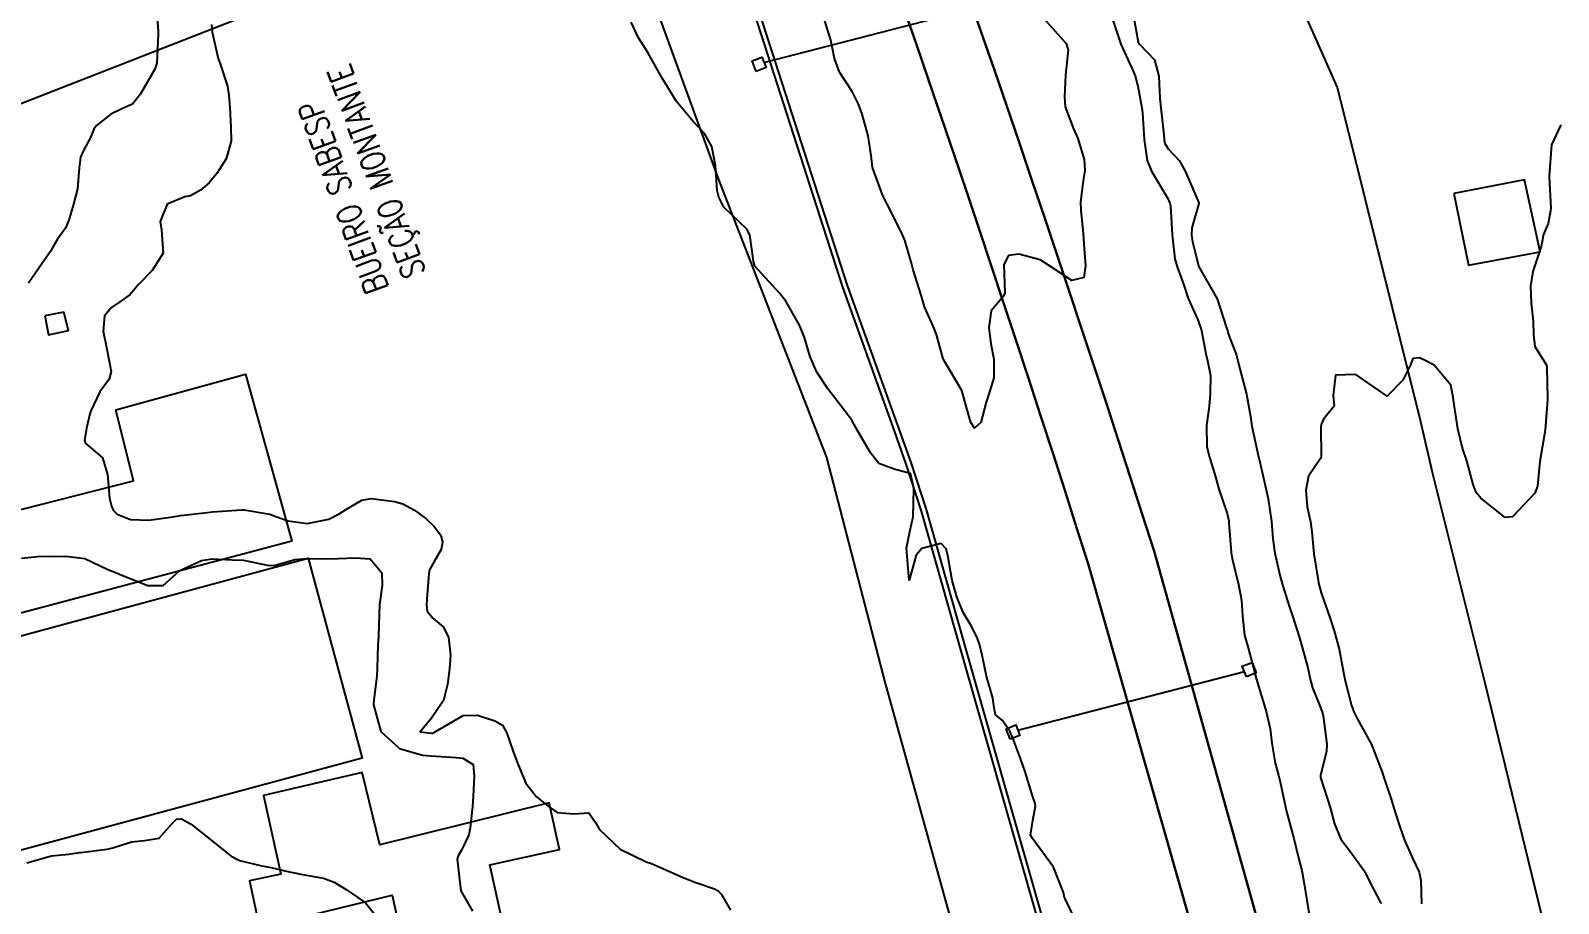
# Model space of a CAD drawing. Header units: metres. Extents: x 318500 to 325275, y 7408834 to 7428799.
# Drawn here: x 322044.4 to 322140.8, y 7422472.9 to 7422528 of the extents above; entities that cross this region are included whole.
import ezdxf

# ---------------------------------------------------------------- set-up
doc = ezdxf.new("R2010")
doc.units = ezdxf.units.M
doc.header["$MEASUREMENT"] = 0
doc.layers.add('_TEXTO_CONGELA', color=45, linetype='Continuous', plot=False)
for name, color, linetype in [('Area Verde e de Lazer', 93, 'Continuous'), ('BUEIRO', 151, 'Continuous'), ('Canaleta de Drenagem', 151, 'Continuous'), ('Curvas de Nivel 1m', 11, 'Continuous'), ('Curvas de Nivel 5m', 15, 'Continuous'), ('Divisas', 45, 'Continuous'), ('Edificações', 30, 'Continuous'), ('Linha Férrea', 20, 'Continuous'), ('Pórticos', 45, 'Continuous'), ('Vias Primárias', 230, 'Continuous')]:
    doc.layers.add(name, color=color, linetype=linetype)
doc.styles.add('ROMANS', font='romans', dxfattribs={"height": 0.2})

msp = doc.modelspace()

# ---------------------------------------------------------------- linework, layer by layer
at = {"layer": '_TEXTO_CONGELA'}
msp.add_line((321611.191, 7422354.047), (322059.095, 7422529.362), dxfattribs=at)
at = {"layer": 'Area Verde e de Lazer'}
msp.add_lwpolyline([(322031.442, 7422486.437), (322061.946, 7422494.67), (322065.348, 7422482.064), (322034.544, 7422473.75)], close=True, dxfattribs=at)
at = {"layer": 'Canaleta de Drenagem'}
for points in [[(322138.197, 7422370.225), (322137.304, 7422372.706), (322133.463, 7422383.739), (322131.552, 7422389.468), (322130.119, 7422395.674), (322129.642, 7422397.106), (322129.005, 7422398.379), (322128.368, 7422399.971), (322128.049, 7422401.88), (322127.572, 7422403.949), (322125.634, 7422409.349), (322122.29, 7422421.762), (322116.736, 7422441.872), (322111.642, 7422458.966), (322103.2, 7422488.602), (322100.643, 7422497.655), (322099.667, 7422500.618), (322098.958, 7422502.645), (322095.666, 7422511.795), (322087.628, 7422536.75)], [(322087.909, 7422536.855), (322095.95, 7422511.892), (322099.275, 7422502.648), (322099.951, 7422500.714), (322100.93, 7422497.743), (322103.488, 7422488.684), (322111.93, 7422459.05), (322117.025, 7422441.954), (322122.58, 7422421.841), (322125.92, 7422409.439), (322127.86, 7422404.034), (322128.344, 7422401.939), (322128.658, 7422400.052), (322129.279, 7422398.502), (322129.919, 7422397.221), (322130.408, 7422395.755), (322131.841, 7422389.549), (322133.747, 7422383.835), (322137.587, 7422372.806), (322138.483, 7422370.317)]]:
    msp.add_lwpolyline(points, dxfattribs=at)
at = {"layer": 'Curvas de Nivel 1m', "flags": 128}
for points, elevation in [([(322052.33, 7422529.94), (322052.477, 7422527.937), (322052.485, 7422527.749), (322052.408, 7422525.938), (322052.266, 7422525.551), (322051.345, 7422523.954), (322050.854, 7422523.348), (322050.236, 7422523.064), (322049.497, 7422522.712), (322048.597, 7422521.986), (322048.434, 7422521.77), (322048.209, 7422521.236), (322047.775, 7422520.417), (322047.58, 7422519.999), (322047.495, 7422519.313), (322047.385, 7422518.002), (322047.133, 7422517.028), (322046.839, 7422516.01), (322046.626, 7422515.519), (322046.122, 7422514.817), (322045.83, 7422514.308), (322045.675, 7422514.027), (322044.767, 7422512.703), (322044.298, 7422512.038)], 752), ([(322108.323, 7422528.765), (322109.748, 7422527.178), (322109.874, 7422526.755), (322109.726, 7422525.178), (322109.646, 7422523.792), (322109.692, 7422523.178), (322110.229, 7422521.775), (322110.493, 7422521.166), (322110.891, 7422519.844), (322110.932, 7422519.159), (322110.826, 7422518.525), (322110.661, 7422517.163), (322110.683, 7422516.642), (322110.834, 7422515.16), (322110.912, 7422513.943), (322110.979, 7422513.157), (322110.864, 7422512.403), (322110.106, 7422512.205), (322108.644, 7422513.185), (322108.123, 7422513.52), (322106.777, 7422513.861), (322106.126, 7422513.777), (322105.836, 7422513.224), (322105.881, 7422511.435), (322105.803, 7422511.224), (322105.023, 7422510.288), (322104.881, 7422509.238), (322105.016, 7422508.202), (322105.187, 7422507.233), (322105.197, 7422506.057), (322104.95, 7422505.236), (322104.721, 7422504.517), (322104.385, 7422503.244), (322103.976, 7422502.885), (322103.741, 7422503.252), (322103.643, 7422503.596), (322103.171, 7422505.258), (322102.039, 7422507.177), (322102.007, 7422507.27), (322101.587, 7422508.808), (322101.389, 7422509.28), (322100.823, 7422510.545), (322100.604, 7422511.292), (322100.114, 7422512.889), (322100, 7422513.302), (322099.573, 7422514.747), (322099.33, 7422515.312), (322098.474, 7422517.017), (322098.315, 7422517.328), (322098.174, 7422517.618), (322097.549, 7422519.337), (322097.448, 7422520.097), (322097.273, 7422521.339), (322096.883, 7422522.701), (322096.655, 7422523.346), (322096.262, 7422524.129), (322095.464, 7422525.362), (322095.143, 7422526.222), (322094.922, 7422527.371), (322094.328, 7422529.266)], 752), ([(322055.841, 7422528.361), (322055.892, 7422527.894), (322056.275, 7422526.232), (322056.392, 7422525.888), (322056.86, 7422524.485), (322056.946, 7422523.88), (322056.996, 7422523.122), (322057.072, 7422521.877), (322057.09, 7422520.993), (322056.769, 7422519.881), (322056.181, 7422518.953), (322055.695, 7422518.375), (322055.148, 7422517.9), (322054.524, 7422517.547), (322054.164, 7422517.485), (322053.057, 7422517.026), (322052.601, 7422515.933), (322052.684, 7422515.379), (322052.79, 7422513.93), (322052.099, 7422512.835), (322051.235, 7422511.953), (322050.723, 7422511.317), (322050.073, 7422510.854), (322049.547, 7422510.496), (322049.103, 7422509.98), (322049.007, 7422509.019), (322049.225, 7422507.978), (322049.519, 7422506.471), (322049.389, 7422505.976), (322048.802, 7422505.174), (322048.237, 7422503.986), (322048.177, 7422503.787), (322047.963, 7422502.887), (322047.844, 7422502.099), (322047.871, 7422501.991), (322047.898, 7422501.939), (322047.949, 7422501.891), (322048.976, 7422501.01), (322049.294, 7422499.97), (322049.416, 7422498.459), (322049.543, 7422497.965), (322049.646, 7422497.712), (322049.895, 7422497.447), (322050.732, 7422497.111), (322051.891, 7422497.07), (322053.25, 7422497.276), (322053.895, 7422497.382), (322055.571, 7422497.567), (322055.897, 7422497.598), (322057.766, 7422497.728), (322057.899, 7422497.728), (322059.523, 7422497.462), (322059.895, 7422497.319), (322060.673, 7422497.041), (322061.891, 7422496.875), (322063.24, 7422497.137), (322063.897, 7422497.475), (322064.366, 7422497.773), (322065.325, 7422498.343), (322065.91, 7422498.44), (322067.383, 7422498.26), (322067.906, 7422498.106), (322068.644, 7422497.719), (322069.365, 7422497.178), (322069.89, 7422496.68), (322070.315, 7422496.124), (322070.416, 7422495.692), (322070.334, 7422495.232), (322069.861, 7422494.421), (322069.606, 7422493.951), (322069.553, 7422493.704), (322069.436, 7422492.095), (322069.4, 7422491.706), (322069.453, 7422491.342), (322069.812, 7422490.891), (322070.454, 7422490.338), (322070.802, 7422489.685), (322070.912, 7422488.554), (322070.849, 7422487.684), (322070.741, 7422486.699), (322070.478, 7422485.689), (322069.729, 7422484.583), (322069.006, 7422483.711), (322069.719, 7422483.627), (322069.785, 7422483.633), (322069.913, 7422483.697), (322071.731, 7422484.739), (322072.632, 7422484.76), (322073.728, 7422484.403), (322074.21, 7422484.128), (322074.467, 7422483.639), (322074.871, 7422482.464), (322075.192, 7422481.627), (322075.673, 7422480.467), (322076.343, 7422479.61), (322077.087, 7422479.031), (322077.65, 7422478.63), (322078.694, 7422478.535), (322079.65, 7422478.611), (322080.077, 7422477.996), (322080.322, 7422477.56), (322081.622, 7422476.314), (322083.258, 7422475.515), (322083.608, 7422475.401), (322083.792, 7422475.323), (322085.596, 7422474.528), (322086.339, 7422474.227), (322087.585, 7422473.807), (322087.812, 7422473.685), (322088.023, 7422473.453), (322088.575, 7422472.45)], 751), ([(322110.315, 7422471.903), (322109.689, 7422473.168), (322109.659, 7422473.247), (322109.586, 7422473.567), (322108.958, 7422475.177), (322107.637, 7422476.988), (322107.507, 7422477.192), (322107.649, 7422478.119), (322107.815, 7422479.032), (322107.799, 7422479.189), (322107.666, 7422479.611), (322107.162, 7422481.198), (322106.881, 7422482.023), (322106.437, 7422483.209), (322106.221, 7422483.709), (322105.732, 7422484.421), (322105.291, 7422484.782), (322105.22, 7422485.228), (322105.141, 7422485.838), (322104.723, 7422487.236), (322104.466, 7422488.564), (322104.297, 7422489.243), (322104.158, 7422489.599), (322103.811, 7422490.351), (322103.258, 7422491.256), (322102.864, 7422492.23), (322102.559, 7422493.263), (322102.287, 7422494.853), (322102.181, 7422495.267), (322101.883, 7422495.605), (322100.663, 7422495.288), (322100.296, 7422494.871), (322099.85, 7422493.3), (322099.697, 7422495.303), (322099.891, 7422496.356), (322100.097, 7422497.297), (322100.14, 7422499.083), (322100.114, 7422499.297), (322099.941, 7422500.023), (322098.974, 7422500.285), (322097.95, 7422500.654), (322097.412, 7422501.335), (322096.624, 7422502.693), (322096.25, 7422503.347), (322095.986, 7422503.728), (322094.725, 7422505.369), (322094.026, 7422506.424), (322093.62, 7422507.386), (322093.26, 7422508.6), (322092.943, 7422509.397), (322092.082, 7422510.907), (322091.68, 7422511.414), (322090.115, 7422513.106), (322090.029, 7422513.431), (322089.8, 7422515.098), (322089.617, 7422515.438), (322088.161, 7422516.846), (322087.854, 7422517.465), (322087.751, 7422517.891), (322087.636, 7422519.468), (322087.398, 7422520.658), (322086.937, 7422521.479), (322086.231, 7422522.246), (322085.17, 7422523.501), (322084.272, 7422524.985), (322083.99, 7422525.514), (322083.362, 7422526.595), (322082.788, 7422527.533), (322082.315, 7422528.508)], 751), ([(322112.638, 7422528.825), (322113.204, 7422527.131), (322113.977, 7422525.429), (322114.108, 7422525.122), (322114.27, 7422524.474), (322114.528, 7422523.116), (322114.566, 7422522.794), (322114.675, 7422521.113), (322114.873, 7422519.776), (322115.135, 7422519.106), (322116.174, 7422517.377), (322116.304, 7422517.088), (322116.33, 7422516.926), (322116.446, 7422515.085), (322116.62, 7422513.577), (322116.757, 7422513.08), (322117.144, 7422512.035), (322117.451, 7422511.07), (322118.07, 7422509.725), (322118.292, 7422509.058), (322118.571, 7422507.58), (322118.699, 7422507.053), (322118.86, 7422506.22), (322118.848, 7422505.052), (322118.769, 7422504.277), (322118.617, 7422503.05), (322118.625, 7422501.708), (322118.796, 7422501.047), (322119.175, 7422499.808), (322119.383, 7422499.038), (322119.907, 7422497.495), (322120.009, 7422497.029), (322120.022, 7422496.905), (322120.17, 7422495.027), (322120.237, 7422494.663), (322120.636, 7422493.022), (322120.819, 7422492.036), (322120.879, 7422491.019), (322121.004, 7422489.822), (322121.232, 7422489.016), (322121.77, 7422487.01), (322122.379, 7422485), (322122.637, 7422483.904), (322122.742, 7422482.995), (322122.948, 7422481.744), (322123.155, 7422480.988), (322123.262, 7422480.563), (322123.597, 7422478.981), (322123.666, 7422478.691), (322124.11, 7422476.973), (322124.409, 7422475.755), (322124.614, 7422474.965), (322124.77, 7422474.131), (322124.95, 7422472.96), (322125.24, 7422471.28)], 751), ([(322140.96, 7422522.038), (322140.379, 7422520.768), (322140.236, 7422518.805), (322140.226, 7422518.77), (322140.226, 7422518.743), (322140.324, 7422516.768), (322140.319, 7422516.616), (322140.155, 7422515.797), (322139.855, 7422515.064), (322139.798, 7422514.775), (322139.718, 7422514.359), (322139.194, 7422512.784), (322139.042, 7422511.85), (322139.09, 7422510.785), (322139.209, 7422509.646), (322139.235, 7422508.782), (322139.321, 7422508.049), (322140.041, 7422506.912), (322140.078, 7422506.807), (322140.082, 7422506.769), (322140.087, 7422506.721), (322140.114, 7422504.768), (322140.111, 7422504.666), (322139.98, 7422502.77), (322139.629, 7422500.775), (322139.483, 7422499.231), (322139.319, 7422498.779), (322137.907, 7422497.282), (322137.46, 7422497.251), (322135.925, 7422498.465), (322135.619, 7422498.825), (322135.438, 7422499.327), (322135.033, 7422500.834), (322134.762, 7422501.632), (322134.47, 7422502.843), (322134.192, 7422504.662), (322134.172, 7422504.848), (322134.021, 7422505.598), (322132.978, 7422506.866), (322132.354, 7422507.186), (322132.044, 7422507.325), (322131.635, 7422507.293), (322131.469, 7422506.886), (322131.003, 7422505.913), (322130.01, 7422504.9), (322128.03, 7422506.273), (322126.743, 7422506.236), (322126.599, 7422504.951), (322126.666, 7422504.284), (322125.987, 7422503.46), (322125.835, 7422503.109), (322125.828, 7422502.962), (322125.851, 7422501.072), (322125.803, 7422500.962), (322125.054, 7422499.859), (322124.869, 7422498.971), (322124.958, 7422497.926), (322125.162, 7422496.967), (322125.264, 7422496.336), (322125.38, 7422494.957), (322125.673, 7422493.133), (322125.712, 7422492.952), (322125.843, 7422492.499), (322126.386, 7422490.944), (322126.66, 7422490.093), (322126.978, 7422488.938), (322127.246, 7422487.468), (322127.348, 7422486.934), (322127.755, 7422485.388), (322127.875, 7422485.052), (322127.928, 7422484.927), (322128.116, 7422484.553), (322129.028, 7422482.91), (322129.694, 7422481.169), (322129.782, 7422480.899), (322130.249, 7422479.464), (322130.422, 7422478.889), (322130.808, 7422477.728), (322131.095, 7422476.878), (322131.623, 7422475.708), (322132.016, 7422474.866), (322132.132, 7422474.337), (322132.174, 7422472.864)], 749), ([(322043.856, 7422494.678), (322045.073, 7422494.813), (322045.858, 7422494.784), (322046.659, 7422494.805), (322047.86, 7422494.649), (322049.301, 7422493.968), (322049.847, 7422493.752), (322050.194, 7422493.607), (322051.835, 7422492.944), (322052.807, 7422492.954), (322053.85, 7422493.91), (322055.215, 7422494.534), (322055.861, 7422494.636), (322057.152, 7422494.576), (322057.86, 7422494.546), (322059.469, 7422494.223), (322059.856, 7422494.236), (322061.094, 7422494.585), (322061.863, 7422494.654), (322063.023, 7422494.632), (322063.863, 7422494.655), (322064.936, 7422494.692), (322065.863, 7422494.632), (322066.597, 7422493.743), (322066.622, 7422492.958), (322066.452, 7422491.744), (322066.423, 7422491.135), (322066.37, 7422489.744), (322066.348, 7422489.188), (322066.3, 7422487.745), (322066.273, 7422487.234), (322066.091, 7422485.746), (322066.064, 7422485.42), (322066.538, 7422483.742), (322067.704, 7422482.657), (322069.161, 7422482.245), (322069.697, 7422482.199), (322071.274, 7422482.099), (322071.696, 7422482.054), (322072.353, 7422481.663), (322072.415, 7422480.926), (322072.344, 7422479.663), (322072.319, 7422478.998), (322072.172, 7422477.665), (322072.078, 7422477.221), (322071.619, 7422476.238), (322071.4, 7422475.886), (322071.351, 7422475.674), (322071.58, 7422473.67), (322072.313, 7422472.405)], 752), ([(322044.195, 7422475.44), (322045.607, 7422475.844), (322045.748, 7422475.878), (322046.846, 7422476.001), (322047.509, 7422476.094), (322047.612, 7422476.107), (322049.268, 7422476.313), (322049.617, 7422476.399), (322050.79, 7422476.781), (322051.624, 7422476.859), (322052.552, 7422477.001), (322053.335, 7422477.915), (322053.643, 7422478.198), (322053.952, 7422478.215), (322054.569, 7422477.896), (322055.627, 7422477.023), (322057.078, 7422475.865), (322057.606, 7422475.596), (322059.025, 7422475.263), (322059.6, 7422475.149), (322060.481, 7422474.932), (322061.594, 7422474.718), (322062.909, 7422474.468), (322063.587, 7422474.216), (322064.351, 7422473.768), (322065.067, 7422473.25), (322065.571, 7422472.898), (322066.096, 7422472.272)], 753)]:
    msp.add_lwpolyline(points, dxfattribs=dict(at, elevation=elevation))
at = {"layer": 'Curvas de Nivel 5m', "elevation": 750, "flags": 128}
msp.add_lwpolyline([(322113.97, 7422529.124), (322114.302, 7422527.257), (322114.374, 7422527.119), (322115.325, 7422526.14), (322115.594, 7422525.1), (322115.665, 7422523.692), (322115.726, 7422523.098), (322115.916, 7422521.404), (322115.94, 7422521.094), (322115.989, 7422520.865), (322116.214, 7422520.496), (322116.898, 7422519.771), (322117.291, 7422519.074), (322118.127, 7422517.104), (322118.128, 7422517.061), (322117.682, 7422515.532), (322117.656, 7422515.067), (322117.721, 7422514.651), (322118.12, 7422513.06), (322119.288, 7422511.048), (322119.882, 7422509.223), (322119.927, 7422509.041), (322119.953, 7422508.935), (322120.056, 7422508.623), (322120.495, 7422507.484), (322120.618, 7422507.031), (322120.819, 7422506.237), (322121.14, 7422505.023), (322121.39, 7422503.618), (322121.479, 7422503.015), (322121.898, 7422501.073), (322121.916, 7422501.01), (322121.958, 7422500.844), (322122.38, 7422499.003), (322122.491, 7422498.432), (322122.702, 7422496.998), (322122.798, 7422495.905), (322122.913, 7422494.995), (322123.24, 7422493.609), (322123.413, 7422492.987), (322123.83, 7422491.659), (322124.054, 7422490.976), (322124.481, 7422489.644), (322124.669, 7422488.967), (322124.997, 7422487.747), (322125.175, 7422486.959), (322125.291, 7422486.485), (322125.754, 7422485.349), (322125.907, 7422484.948), (322125.964, 7422484.731), (322126.2, 7422482.945), (322126.172, 7422482.486), (322125.804, 7422480.949), (322125.812, 7422480.825), (322126.406, 7422478.943), (322126.693, 7422477.901), (322127.081, 7422476.936), (322127.629, 7422476.215), (322128.57, 7422474.916), (322128.911, 7422474.219), (322129.59, 7422472.943), (322129.607, 7422472.917), (322129.61, 7422472.9), (322129.614, 7422472.875)], dxfattribs=at)
at = {"layer": 'Divisas'}
for points in [[(322161.739, 7422372.238), (322156.986, 7422394.962), (322153.88, 7422410.201), (322149.098, 7422434.38), (322143.123, 7422458.327), (322136.204, 7422486.704), (322132.879, 7422500), (322132.107, 7422503.377), (322126.878, 7422524.401), (322114.043, 7422553.415), (322100.676, 7422582.137), (322088.639, 7422609.574), (322070.029, 7422656.014), (322062.925, 7422673.938), (322058.33, 7422685.715), (322057.295, 7422687.151), (322047.85, 7422699.023), (322032.262, 7422718.527), (322030.649, 7422728.035), (322028.338, 7422742.254), (322024.501, 7422750.247), (321994.245, 7422807.189)], [(322138.56, 7422345.983), (322123.618, 7422390.49), (322119.948, 7422404.729), (322109.091, 7422446.761), (322103.507, 7422468.177), (322098.337, 7422486.859), (322094.656, 7422501.04), (322087.857, 7422518.594), (322079.53, 7422541.462), (322074.372, 7422561.221), (322060.387, 7422590.012), (322043.843, 7422624.672)]]:
    msp.add_lwpolyline(points, dxfattribs=at)
at = {"layer": 'Edificações'}
for points in [[(322134.214, 7422517.707), (322135.134, 7422513.178), (322139.665, 7422514.027), (322138.674, 7422518.556)], [(322045.331, 7422509.973), (322045.559, 7422508.773), (322046.817, 7422509.058), (322046.531, 7422510.201)], [(322060.212, 7422474.725), (322058.247, 7422474.304), (322058.878, 7422471.358), (322067.24, 7422473.398), (322068.721, 7422466.694), (322075.01, 7422468.1), (322073.397, 7422475.314), (322077.791, 7422476.296), (322077.136, 7422479.226), (322066.474, 7422476.59), (322065.347, 7422481.156), (322059.134, 7422479.694)]]:
    msp.add_lwpolyline(points, close=True, dxfattribs=at)
msp.add_lwpolyline([(322029.747, 7422494.17), (322050.918, 7422499.57), (322049.806, 7422504.047), (322057.985, 7422506.295), (322060.922, 7422495.744), (322029.999, 7422487.553)], dxfattribs=at)
at = {"layer": 'Linha Férrea'}
for points in [[(321625.181, 7423540.483), (321646.79, 7423496.959), (321893.02, 7422980.599), (321927.568, 7422912.57), (321960.071, 7422844.091), (321960.071, 7422844.091), (322054.8, 7422642.247, -0.028698), (322111.168, 7422494.248), (322140.246, 7422392.292, 0.177815), (322346.493, 7422099.021)], [(322346.493, 7422099.021, -0.177815), (322140.246, 7422392.292), (322111.168, 7422494.248, 0.028698), (322054.8, 7422642.247), (321960.071, 7422844.091), (321960.071, 7422844.091), (321927.568, 7422912.57), (321893.02, 7422980.599), (321646.79, 7423496.959), (321625.181, 7423540.483, -0.08675)], [(321634.288, 7423531.029), (321649.189, 7423501.212), (321891.508, 7422993.323), (321931.636, 7422913.121), (321963.221, 7422846.706), (322059.233, 7422642.556), (322059.233, 7422642.556, -0.026965), (322115.311, 7422495.115), (322143.825, 7422393.254, 0.177055), (322348.62, 7422102.056)], [(322348.62, 7422102.056, -0.177055), (322143.825, 7422393.254), (322115.311, 7422495.115, 0.026965), (322059.233, 7422642.556), (322059.233, 7422642.556), (321963.221, 7422846.706), (321931.636, 7422913.121), (321891.508, 7422993.323), (321649.189, 7423501.212), (321634.288, 7423531.029, -0.065289)]]:
    msp.add_lwpolyline(points, format="xyb", dxfattribs=at)
at = {"layer": 'Pórticos'}
for points in [[(322090.692, 7422525.978), (322105.44, 7422529.775)], [(322106.711, 7422483.822), (322121.002, 7422487.526)]]:
    msp.add_lwpolyline(points, dxfattribs=at)
for points in [[(322090.21, 7422525.402), (322089.946, 7422526.069), (322090.56, 7422526.312), (322090.824, 7422525.645)], [(322121.134, 7422487.193), (322120.87, 7422487.859), (322121.485, 7422488.102), (322121.748, 7422487.436)], [(322106.229, 7422483.245), (322105.965, 7422483.912), (322106.58, 7422484.155), (322106.843, 7422483.488)]]:
    msp.add_lwpolyline(points, close=True, dxfattribs=at)
at = {"layer": 'Vias Primárias'}
for points in [[(323715.644, 7420145.548, 0), (323709.04, 7420132.939)], [(323831.088, 7420001.787, 0), (323833.844, 7420008.443, 0.220888)]]:
    msp.add_lwpolyline(points, format="xyb", dxfattribs=at)

# ---------------------------------------------------------------- texts
at = {"layer": 'BUEIRO', "style": 'ROMANS', "width": 0.8}
for s, rotation, p in [('SEÇÃO MONTANTE', 110.03337, (322069.384, 7422512.708)), ('BUEIRO SABESP', 109.96132, (322067.035, 7422511.728))]:
    msp.add_text(s, height=1.5, rotation=rotation, dxfattribs=at).set_placement(p)

doc.saveas('drawing.dxf')
